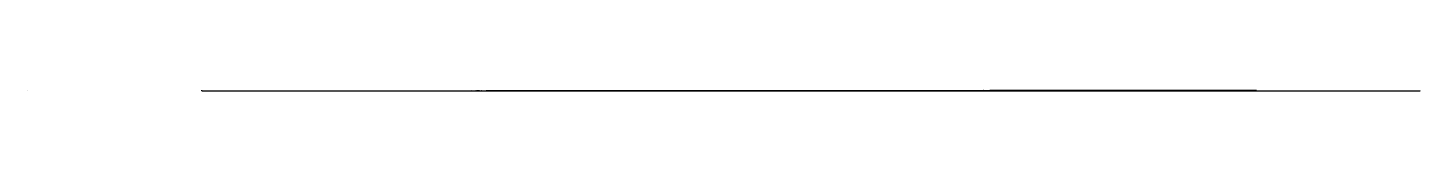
# Model space of a CAD drawing. Header units: metres. Extents: x -1 to 72750024, y 3999 to 4800.
# Drawn here: x 43950003 to 44350024, y 4299 to 4550 of the extents above; entities that cross this region are included whole.
import ezdxf

# ---------------------------------------------------------------- set-up
doc = ezdxf.new("R2010")
doc.units = ezdxf.units.M

msp = doc.modelspace()

# ---------------------------------------------------------------- linework, layer by layer
at = {"color": 7}
for p, q in [((43950003.013, 4550), (43950024.105, 4550)), ((43950003.013, 4550), (43950003.013, 4531.921)), ((43950024.105, 4531.921), (43950003.013, 4531.921)), ((43950006.026, 4543.974), (43950021.092, 4543.974)), ((43950024.105, 4550), (43950024.105, 4531.921)), ((44000000, 4550), (43999998.795, 4550)), ((44000000, 4500), (43999998.795, 4500)), ((44000000, 4450), (43999998.795, 4450)), ((44000000, 4400), (43999998.795, 4400)), ((44000000, 4350), (43999998.795, 4350)), ((44000000, 4300), (43999998.795, 4300)), ((44000000, 4540), (43999999.247, 4540)), ((44000000, 4530), (43999999.247, 4530)), ((44000000, 4520), (43999999.247, 4520)), ((44000000, 4510), (43999999.247, 4510)), ((44000000, 4490), (43999999.247, 4490)), ((44000000, 4480), (43999999.247, 4480)), ((44000000, 4470), (43999999.247, 4470)), ((44000000, 4460), (43999999.247, 4460)), ((44000000, 4440), (43999999.247, 4440)), ((44000000, 4430), (43999999.247, 4430)), ((44000000, 4420), (43999999.247, 4420)), ((44000000, 4410), (43999999.247, 4410)), ((44000000, 4390), (43999999.247, 4390)), ((44000000, 4380), (43999999.247, 4380)), ((44000000, 4370), (43999999.247, 4370)), ((44000000, 4360), (43999999.247, 4360)), ((44000000, 4340), (43999999.247, 4340)), ((44000000, 4330), (43999999.247, 4330)), ((44000000, 4320), (43999999.247, 4320)), ((44000000, 4310), (43999999.247, 4310)), ((44000000, 4300), (44000000, 4550)), ((44000000, 4300), (44350000, 4300)), ((44000000, 4300), (44000000, 4298.795)), ((44010000.001, 4300), (44010000.001, 4299.247)), ((44020000.002, 4300), (44020000.002, 4299.247)), ((44030000.003, 4300), (44030000.003, 4299.247)), ((44040000.003, 4300), (44040000.003, 4299.247)), ((44050000.001, 4300), (44050000.001, 4298.795)), ((44059999.998, 4300), (44059999.998, 4299.247)), ((44069999.996, 4300), (44069999.996, 4299.247)), ((44079999.993, 4300), (44079999.993, 4299.247)), ((44089999.991, 4300), (44089999.991, 4299.247)), ((44100000.002, 4300), (44100000.002, 4298.795)), ((44110000.006, 4300), (44110000.006, 4299.247)), ((44120000.01, 4300), (44120000.01, 4299.247)), ((44130000.015, 4300), (44130000.015, 4299.247)), ((44140000.019, 4300), (44140000.019, 4299.247)), ((44149999.996, 4300), (44149999.996, 4298.795)), ((44160000, 4300), (44160000, 4299.247)), ((44170000.005, 4300), (44170000.005, 4299.247)), ((44180000.009, 4300), (44180000.009, 4299.247)), ((44190000.013, 4300), (44190000.013, 4299.247)), ((44200000.004, 4300), (44200000.004, 4298.795)), ((44210000.008, 4300), (44210000.008, 4299.247)), ((44220000.012, 4300), (44220000.012, 4299.247)), ((44230000.003, 4300), (44230000.003, 4299.247)), ((44239999.994, 4300), (44239999.994, 4299.247)), ((44250000.012, 4300), (44250000.012, 4298.795)), ((44260000.002, 4300), (44260000.002, 4299.247)), ((44269999.993, 4300), (44269999.993, 4299.247)), ((44279999.984, 4300), (44279999.984, 4299.247)), ((44289999.975, 4300), (44289999.975, 4299.247)), ((44299999.992, 4300), (44299999.992, 4298.795)), ((44309999.983, 4300), (44309999.983, 4299.247)), ((44319999.974, 4300), (44319999.974, 4299.247)), ((44329999.964, 4300), (44329999.964, 4299.247)), ((44339999.955, 4300), (44339999.955, 4299.247)), ((44350000, 4300), (44350000, 4298.795)), ((44350003.013, 4550), (44350024.105, 4550)), ((44350003.013, 4550), (44350003.013, 4531.921)), ((44350024.105, 4531.921), (44350003.013, 4531.921)), ((44350006.026, 4543.974), (44350021.092, 4543.974)), ((44350024.105, 4550), (44350024.105, 4531.921))]:
    msp.add_line(p, q, dxfattribs=at)
at = {"color": 4}
for p, q in [((43950006.026, 4539.454), (43950021.092, 4539.454)), ((44029137.02, 4313.162), (44029980.34, 4314.603)), ((44029980.34, 4314.603), (44030200.189, 4316.055)), ((44030200.189, 4316.055), (44030943.73, 4315.595)), ((44030943.73, 4315.595), (44033121.609, 4320.601)), ((44033121.609, 4320.601), (44033816.719, 4319.731)), ((44033816.719, 4319.731), (44034047.441, 4323.695)), ((44034047.441, 4323.695), (44034719.449, 4321.625)), ((44034719.449, 4321.625), (44034840.98, 4323.09)), ((44034840.98, 4323.09), (44034905.512, 4323.03)), ((44034905.512, 4323.03), (44034984.988, 4323.692)), ((44034984.988, 4323.692), (44036057.891, 4325.787)), ((44036057.891, 4325.787), (44036238.289, 4323.879)), ((44036238.289, 4323.879), (44037949.52, 4330.27)), ((44037949.52, 4330.27), (44037960.82, 4328.142)), ((44037960.82, 4328.142), (44038082.219, 4328.5)), ((44038082.219, 4328.5), (44038293.449, 4328.229)), ((44038293.449, 4328.229), (44038390.262, 4328.497)), ((44038390.262, 4328.497), (44038416.59, 4327.553)), ((44038416.59, 4327.553), (44038645.359, 4329.112)), ((44038645.359, 4329.112), (44038881.07, 4329.39)), ((44038881.07, 4329.39), (44038895.82, 4329.98)), ((44038895.82, 4329.98), (44039090.359, 4329.27)), ((44039090.359, 4329.27), (44039922.031, 4330.963)), ((44039922.031, 4330.963), (44040045.23, 4331.562)), ((44040045.23, 4331.562), (44040166.379, 4331.394)), ((44040166.379, 4331.394), (44040199.371, 4331.289)), ((44040199.371, 4331.289), (44040270.371, 4331.403)), ((44040270.371, 4331.403), (44040285.82, 4331.597)), ((44040285.82, 4331.597), (44040436.039, 4328.21)), ((44040436.039, 4328.21), (44040594.27, 4332.397)), ((44040594.27, 4332.397), (44040735.891, 4331.72)), ((44040735.891, 4331.72), (44041042.07, 4333.426)), ((44041042.07, 4333.426), (44041379.578, 4331.053)), ((44041379.578, 4331.053), (44041439.828, 4332.836)), ((44041439.828, 4332.836), (44041576.73, 4334.025)), ((44041576.73, 4334.025), (44041827.691, 4334.966)), ((44041827.691, 4334.966), (44043106.148, 4334.831)), ((44043106.148, 4334.831), (44043425.461, 4336.086)), ((44043425.461, 4336.086), (44043558.961, 4336.17)), ((44043558.961, 4336.17), (44043656.078, 4336.322)), ((44043656.078, 4336.322), (44043748.328, 4335.533)), ((44043748.328, 4335.533), (44043780.422, 4336.637)), ((44043780.422, 4336.637), (44043800.719, 4336.511)), ((44043800.719, 4336.511), (44043975.379, 4336.842)), ((44043975.379, 4336.842), (44044012.621, 4337.16)), ((44044012.621, 4337.16), (44044018.281, 4335.732)), ((44044018.281, 4335.732), (44044388.961, 4336.993)), ((44044388.961, 4336.993), (44044514.27, 4338.277)), ((44044514.27, 4338.277), (44044818.828, 4339.042)), ((44044818.828, 4339.042), (44045969, 4341.511)), ((44045969, 4341.511), (44046849.738, 4341.577)), ((44046849.738, 4341.577), (44048258.57, 4343.481)), ((44048258.57, 4343.481), (44048829.961, 4341.74)), ((44048829.961, 4341.74), (44049595, 4340.931)), ((44049595, 4340.931), (44050458.5, 4346.331)), ((44050458.5, 4346.331), (44050952.801, 4348.85)), ((44050952.801, 4348.85), (44050967.5, 4345.287)), ((44050967.5, 4345.287), (44050974.301, 4347.772)), ((44050974.301, 4347.772), (44051462.68, 4347.55)), ((44051462.68, 4347.55), (44051477.309, 4346.951)), ((44051477.309, 4346.951), (44051873.129, 4347.614)), ((44051873.129, 4347.614), (44052105.551, 4347.523)), ((44052105.551, 4347.523), (44052124.859, 4348.02)), ((44052124.859, 4348.02), (44052342.98, 4347.711)), ((44052342.98, 4347.711), (44052681.23, 4348.48)), ((44052681.23, 4348.48), (44052729.211, 4348.552)), ((44052729.211, 4348.552), (44052840.898, 4348.33)), ((44052840.898, 4348.33), (44053172.699, 4349.249)), ((44053172.699, 4349.249), (44053516.68, 4348.758)), ((44053516.68, 4348.758), (44053616.609, 4348.185)), ((44053616.609, 4348.185), (44053912.289, 4350.142)), ((44053912.289, 4350.142), (44054156.719, 4349.871)), ((44054156.719, 4349.871), (44054333.68, 4350.8)), ((44054333.68, 4350.8), (44054477.68, 4350.635)), ((44054477.68, 4350.635), (44054558.41, 4350.923)), ((44054558.41, 4350.923), (44054589.16, 4350.894)), ((44054589.16, 4350.894), (44054623.691, 4351.25)), ((44054623.691, 4351.25), (44054664.762, 4350.996)), ((44054664.762, 4350.996), (44054712.898, 4351.111)), ((44054712.898, 4351.111), (44054797.18, 4353.863)), ((44054797.18, 4353.863), (44055036.238, 4351.413)), ((44055036.238, 4351.413), (44055143.738, 4352.333)), ((44055143.738, 4352.333), (44055722.719, 4354.597)), ((44055722.719, 4354.597), (44056401.039, 4352.187)), ((44056401.039, 4352.187), (44056711.199, 4355.234)), ((44056711.199, 4355.234), (44056716.398, 4354.097)), ((44056716.398, 4354.097), (44056951.109, 4356.276)), ((44056951.109, 4356.276), (44057270.34, 4356.005)), ((44057270.34, 4356.005), (44057417.48, 4354.616)), ((44057417.48, 4354.616), (44057474.141, 4355.091)), ((44057474.141, 4355.091), (44057885.391, 4355.673)), ((44057885.391, 4355.673), (44057947.93, 4354.598)), ((44057947.93, 4354.598), (44058118.23, 4355.423)), ((44058118.23, 4355.423), (44058284.379, 4356.82)), ((44058284.379, 4356.82), (44058327.301, 4354.309)), ((44058327.301, 4354.309), (44058348.789, 4355.831)), ((44058348.789, 4355.831), (44058358.98, 4356.148)), ((44058358.98, 4356.148), (44058375.02, 4355.112)), ((44058375.02, 4355.112), (44059031.281, 4356.045)), ((44059031.281, 4356.045), (44059349.629, 4356.328)), ((44059349.629, 4356.328), (44060034.961, 4357.831)), ((44060034.961, 4357.831), (44060331.16, 4357.979)), ((44060331.16, 4357.979), (44060464.391, 4358.03)), ((44060464.391, 4358.03), (44061307.289, 4357.198)), ((44061307.289, 4357.198), (44062412.961, 4361.843)), ((44062412.961, 4361.843), (44062519.73, 4360.988)), ((44062519.73, 4360.988), (44063411.32, 4362.888)), ((44063411.32, 4362.888), (44063676.27, 4359.98)), ((44063676.27, 4359.98), (44064271.09, 4362.317)), ((44064271.09, 4362.317), (44064500.391, 4362.57)), ((44064500.391, 4362.57), (44064580.262, 4362.959)), ((44064580.262, 4362.959), (44065403, 4361.952)), ((44065403, 4361.952), (44065427.93, 4365.08)), ((44065427.93, 4365.08), (44065439.102, 4360.828)), ((44065439.102, 4360.828), (44065710.094, 4365.168)), ((44065710.094, 4365.168), (44065805.813, 4366.984)), ((44065805.813, 4366.984), (44065991.883, 4365.036)), ((44065991.883, 4365.036), (44066557.547, 4364.884)), ((44066557.547, 4364.884), (44066594.953, 4361.073)), ((44066594.953, 4361.073), (44067014.672, 4362.235)), ((44067014.672, 4362.235), (44067319.352, 4365.618)), ((44067319.352, 4365.618), (44067572.617, 4363.743)), ((44067572.617, 4363.743), (44068127.461, 4365.677)), ((44068127.461, 4365.677), (44068138.883, 4366.163)), ((44068138.883, 4366.163), (44068366.523, 4365.344)), ((44068366.523, 4365.344), (44068538.57, 4367.318)), ((44068538.57, 4367.318), (44069459.172, 4369.311)), ((44069459.172, 4369.311), (44069683.391, 4369.145)), ((44069683.391, 4369.145), (44069744.008, 4367.89)), ((44069744.008, 4367.89), (44070064.922, 4367.853)), ((44070064.922, 4367.853), (44070696.188, 4370.448)), ((44070696.188, 4370.448), (44072523.133, 4371.187)), ((44072523.133, 4371.187), (44072769.133, 4372.513)), ((44072769.133, 4372.513), (44073213.398, 4371.213)), ((44073213.398, 4371.213), (44073975.906, 4372.4)), ((44073975.906, 4372.4), (44074790.289, 4375.117)), ((44074790.289, 4375.117), (44075242.156, 4373.507)), ((44075242.156, 4373.507), (44075531.75, 4374.793)), ((44075531.75, 4374.793), (44075635.031, 4373.872)), ((44075635.031, 4373.872), (44076258.906, 4374.427)), ((44076258.906, 4374.427), (44076289.297, 4375.589)), ((44076289.297, 4375.589), (44076331.992, 4372.213)), ((44076331.992, 4372.213), (44076332.039, 4375.237)), ((44076332.039, 4375.237), (44076513.68, 4374.664)), ((44076513.68, 4374.664), (44077365.25, 4378.223)), ((44077365.25, 4378.223), (44077405.594, 4374.151)), ((44077405.594, 4374.151), (44077780.773, 4373.414)), ((44077780.773, 4373.414), (44078550.148, 4376.988)), ((44078550.148, 4376.988), (44078936.953, 4376.499)), ((44078936.953, 4376.499), (44079015.867, 4376.946)), ((44079015.867, 4376.946), (44079168.977, 4377.111)), ((44079168.977, 4377.111), (44079323.727, 4377.983)), ((44079323.727, 4377.983), (44079717.328, 4378.016)), ((44079717.328, 4378.016), (44079754.883, 4376.372)), ((44079754.883, 4376.372), (44080297.688, 4379.53)), ((44080297.688, 4379.53), (44080423.156, 4380.061)), ((44080423.156, 4380.061), (44080424, 4375.622)), ((44080424, 4375.622), (44081716.227, 4379.109)), ((44081716.227, 4379.109), (44082309.594, 4378.128)), ((44082309.594, 4378.128), (44082383.242, 4381.358)), ((44082383.242, 4381.358), (44083087.203, 4380.794)), ((44083087.203, 4380.794), (44083481.109, 4379.517)), ((44083481.109, 4379.517), (44083743.539, 4381.696)), ((44083743.539, 4381.696), (44083832.711, 4383.12)), ((44083832.711, 4383.12), (44083975.633, 4381.29)), ((44083975.633, 4381.29), (44084014.227, 4380.808)), ((44084014.227, 4380.808), (44084138.938, 4381.884)), ((44084138.938, 4381.884), (44084279.156, 4382.409)), ((44084279.156, 4382.409), (44084388.602, 4377.862)), ((44084388.602, 4377.862), (44084652.227, 4381.843)), ((44084652.227, 4381.843), (44084696.461, 4381.437)), ((44084696.461, 4381.437), (44084944.008, 4381.156)), ((44084944.008, 4381.156), (44084958.711, 4382.558)), ((44084958.711, 4382.558), (44085015.57, 4382.419)), ((44085015.57, 4382.419), (44085851.828, 4383.094)), ((44085851.828, 4383.094), (44085921.023, 4383.466)), ((44085921.023, 4383.466), (44085988.359, 4383.505)), ((44085988.359, 4383.505), (44086021.867, 4383.006)), ((44086021.867, 4383.006), (44086108.977, 4384.73)), ((44086108.977, 4384.73), (44086115.328, 4382.687)), ((44086115.328, 4382.687), (44086246.273, 4383.548)), ((44086246.273, 4383.548), (44086413.109, 4384.789)), ((44086413.109, 4384.789), (44086684.313, 4384.036)), ((44086684.313, 4384.036), (44087292.883, 4384.323)), ((44087292.883, 4384.323), (44087552.313, 4384.976)), ((44087552.313, 4384.976), (44087577.563, 4384.543)), ((44087577.563, 4384.543), (44087851.297, 4385.312)), ((44087851.297, 4385.312), (44089218.391, 4387.095)), ((44089218.391, 4387.095), (44089910.273, 4388.81)), ((44089910.273, 4388.81), (44090183.227, 4388.316)), ((44090183.227, 4388.316), (44090735.797, 4388.518)), ((44090735.797, 4388.518), (44091396.406, 4386.951)), ((44091396.406, 4386.951), (44091628.25, 4388.677)), ((44091628.25, 4388.677), (44091696.391, 4390.708)), ((44091696.391, 4390.708), (44091765, 4387.617)), ((44091765, 4387.617), (44091971.852, 4389.108)), ((44091971.852, 4389.108), (44092112.156, 4386.852)), ((44092112.156, 4386.852), (44092258.906, 4389.203)), ((44092258.906, 4389.203), (44092417.102, 4389.224)), ((44092417.102, 4389.224), (44092512.75, 4389.234)), ((44092512.75, 4389.234), (44092517.398, 4389.306)), ((44092517.398, 4389.306), (44092730.641, 4388.738)), ((44092730.641, 4388.738), (44092819.023, 4389.873)), ((44092819.023, 4389.873), (44092847.281, 4389.585)), ((44092847.281, 4389.585), (44092939.703, 4390.524)), ((44092939.703, 4390.524), (44093375.008, 4389.841)), ((44093375.008, 4389.841), (44094060.633, 4389.883)), ((44094060.633, 4389.883), (44094354.797, 4391.194)), ((44094354.797, 4391.194), (44094583.211, 4391.025)), ((44094583.211, 4391.025), (44095099.219, 4391.72)), ((44095099.219, 4391.72), (44095152.109, 4391.747)), ((44095152.109, 4391.747), (44095640.32, 4392.748)), ((44095640.32, 4392.748), (44095808.578, 4391.555)), ((44095808.578, 4391.555), (44096131.781, 4391.999)), ((44096131.781, 4391.999), (44096180.328, 4391.304)), ((44096180.328, 4391.304), (44096286.906, 4391.411)), ((44096286.906, 4391.411), (44096287.727, 4393.66)), ((44096287.727, 4393.66), (44096345.141, 4392.826)), ((44096345.141, 4392.826), (44096561.18, 4393.3)), ((44096561.18, 4393.3), (44096986.523, 4393.027)), ((44096986.523, 4393.027), (44097203.219, 4393.118)), ((44097203.219, 4393.118), (44097230.313, 4393.394)), ((44097230.313, 4393.394), (44097804.406, 4393.763)), ((44097804.406, 4393.763), (44097834.977, 4393.461)), ((44097834.977, 4393.461), (44098137.406, 4394.43)), ((44098137.406, 4394.43), (44098225.133, 4396.055)), ((44098225.133, 4396.055), (44098439.641, 4393.676)), ((44098439.641, 4393.676), (44098598.602, 4394.574)), ((44098598.602, 4394.574), (44098839.141, 4394.664)), ((44098839.141, 4394.664), (44098938.781, 4395.541)), ((44098938.781, 4395.541), (44099014.328, 4394.305)), ((44099014.328, 4394.305), (44099431.461, 4395.012)), ((44099431.461, 4395.012), (44099732.609, 4396.032)), ((44099732.609, 4396.032), (44099973.453, 4396.769)), ((44099973.453, 4396.769), (44101312.102, 4396.483)), ((44101312.102, 4396.483), (44101739.398, 4397.523)), ((44101739.398, 4397.523), (44101754.797, 4397.423)), ((44101754.797, 4397.423), (44101868.703, 4396.8)), ((44101868.703, 4396.8), (44102189.898, 4398.276)), ((44102189.898, 4398.276), (44102219.5, 4397.845)), ((44102219.5, 4397.845), (44103458.703, 4399.86)), ((44103458.703, 4399.86), (44103520, 4397.776)), ((44103520, 4397.776), (44103671.602, 4399.611)), ((44103671.602, 4399.611), (44103693.602, 4398.21)), ((44103693.602, 4398.21), (44103849.297, 4401.12)), ((44103849.297, 4401.12), (44103908.703, 4399.226)), ((44103908.703, 4399.226), (44103940.898, 4399.756)), ((44103940.898, 4399.756), (44103990.102, 4399.8)), ((44103990.102, 4399.8), (44104499.898, 4399.456)), ((44104499.898, 4399.456), (44104563, 4400.702)), ((44104563, 4400.702), (44104972.398, 4399.783)), ((44104972.398, 4399.783), (44105314.703, 4400.224)), ((44105314.703, 4400.224), (44105381.602, 4400.03)), ((44105381.602, 4400.03), (44105732.102, 4401.476)), ((44105732.102, 4401.476), (44105736.398, 4401.88)), ((44105736.398, 4401.88), (44106424.602, 4401.827)), ((44106424.602, 4401.827), (44106738, 4399.633)), ((44106738, 4399.633), (44107250.797, 4402.772)), ((44107250.797, 4402.772), (44107463.297, 4401.367)), ((44107463.297, 4401.367), (44107718, 4401.827)), ((44107718, 4401.827), (44107730.5, 4401.082)), ((44107730.5, 4401.082), (44107837.703, 4402.871)), ((44107837.703, 4402.871), (44107838.797, 4402.334)), ((44107838.797, 4402.334), (44107905.297, 4402.374)), ((44107905.297, 4402.374), (44108063.5, 4402.599)), ((44108063.5, 4402.599), (44108077.602, 4401.772)), ((44108077.602, 4401.772), (44108161.898, 4403.3)), ((44108161.898, 4403.3), (44108183.898, 4402.8)), ((44108183.898, 4402.8), (44108191.203, 4402.598)), ((44108191.203, 4402.598), (44108449.703, 4403.709)), ((44108449.703, 4403.709), (44108525.102, 4402.758)), ((44108525.102, 4402.758), (44108958.102, 4403.138)), ((44108958.102, 4403.138), (44109462.602, 4403.752)), ((44109462.602, 4403.752), (44109653.398, 4403.699)), ((44109653.398, 4403.699), (44110253.898, 4404.338)), ((44110253.898, 4404.338), (44110313.398, 4405.825)), ((44110313.398, 4405.825), (44110441.102, 4403.663)), ((44110441.102, 4403.663), (44110490.203, 4405.46)), ((44110490.203, 4405.46), (44110517.398, 4405.343)), ((44110517.398, 4405.343), (44110609.102, 4405.403)), ((44110609.102, 4405.403), (44110926.102, 4404.554)), ((44110926.102, 4404.554), (44111127, 4406.642)), ((44111127, 4406.642), (44111162.297, 4404.037)), ((44111162.297, 4404.037), (44111639.203, 4406.37)), ((44111639.203, 4406.37), (44113063, 4407.199)), ((44113063, 4407.199), (44113099.398, 4408.004)), ((44113099.398, 4408.004), (44113592.898, 4407.292)), ((44113592.898, 4407.292), (44113681.102, 4407.164)), ((44113681.102, 4407.164), (44114174.297, 4407.841)), ((44114174.297, 4407.841), (44114957.398, 4406.304)), ((44114957.398, 4406.304), (44114984.797, 4409.389)), ((44114984.797, 4409.389), (44115123.703, 4409.691)), ((44115123.703, 4409.691), (44115294.102, 4408.626)), ((44115294.102, 4408.626), (44115587.797, 4405.918)), ((44115587.797, 4405.918), (44115839.703, 4409.246)), ((44115839.703, 4409.246), (44116211, 4409.542)), ((44116211, 4409.542), (44116253.898, 4408.049)), ((44116253.898, 4408.049), (44116936.898, 4408.217)), ((44116936.898, 4408.217), (44117071.797, 4407.035)), ((44117071.797, 4407.035), (44117135.898, 4410.585)), ((44117135.898, 4410.585), (44117344.203, 4410.576)), ((44117344.203, 4410.576), (44117752.703, 4411.252)), ((44117752.703, 4411.252), (44118563.102, 4410.086)), ((44118563.102, 4410.086), (44119491.797, 4412.622)), ((44119491.797, 4412.622), (44119528.703, 4409.534)), ((44119528.703, 4409.534), (44119834.5, 4413.051)), ((44119834.5, 4413.051), (44120473.5, 4412.77)), ((44120473.5, 4412.77), (44120548.102, 4412.521)), ((44120548.102, 4412.521), (44120761.203, 4412.626)), ((44120761.203, 4412.626), (44120864.5, 4412.563)), ((44120864.5, 4412.563), (44121018.102, 4412.696)), ((44121018.102, 4412.696), (44121023.297, 4412.899)), ((44121023.297, 4412.899), (44121059.203, 4412.977)), ((44121059.203, 4412.977), (44121136.297, 4413.982)), ((44121136.297, 4413.982), (44121518.297, 4413.371)), ((44121518.297, 4413.371), (44121525.703, 4413.013)), ((44121525.703, 4413.013), (44121539, 4414.332)), ((44121539, 4414.332), (44121933.297, 4412.278)), ((44121933.297, 4412.278), (44121990.703, 4413.562)), ((44121990.703, 4413.562), (44122180.203, 4413.469)), ((44122180.203, 4413.469), (44122384.5, 4413.716)), ((44122384.5, 4413.716), (44122509.102, 4414.065)), ((44122509.102, 4414.065), (44122662.797, 4414.282)), ((44122662.797, 4414.282), (44122866.898, 4414.298)), ((44122866.898, 4414.298), (44123132.203, 4414.266)), ((44123132.203, 4414.266), (44123390.297, 4414.473)), ((44123390.297, 4414.473), (44123672.297, 4415.031)), ((44123672.297, 4415.031), (44123721.5, 4413.196)), ((44123721.5, 4413.196), (44123984, 4415.209)), ((44123984, 4415.209), (44124108.398, 4415.931)), ((44124108.398, 4415.931), (44124532, 4413.471)), ((44124532, 4413.471), (44124858.203, 4414.517)), ((44124858.203, 4414.517), (44125026.602, 4415.9)), ((44125026.602, 4415.9), (44125256.797, 4416.713)), ((44125256.797, 4416.713), (44125267.297, 4416.089)), ((44125267.297, 4416.089), (44125735.797, 4417.495)), ((44125735.797, 4417.495), (44125761.398, 4416.53)), ((44125761.398, 4416.53), (44125838, 4415.329)), ((44125838, 4415.329), (44126127.797, 4417.337)), ((44126127.797, 4417.337), (44126564, 4416.732)), ((44126564, 4416.732), (44126832.703, 4416.312)), ((44126832.703, 4416.312), (44127073.797, 4417.651)), ((44127073.797, 4417.651), (44127502.5, 4418.536)), ((44127502.5, 4418.536), (44128880.5, 4418.998)), ((44128880.5, 4418.998), (44129223.5, 4419.057)), ((44129223.5, 4419.057), (44129282.797, 4419.788)), ((44129282.797, 4419.788), (44129285.102, 4417.819)), ((44129285.102, 4417.819), (44130015.797, 4417.91)), ((44130015.797, 4417.91), (44130417.703, 4421.207)), ((44130417.703, 4421.207), (44130474.102, 4417.262)), ((44130474.102, 4417.262), (44130767, 4419.927)), ((44130767, 4419.927), (44131142.406, 4420.202)), ((44131142.406, 4420.202), (44131551.797, 4420.404)), ((44131551.797, 4420.404), (44131721.203, 4420.902)), ((44131721.203, 4420.902), (44131784.5, 4421.777)), ((44131784.5, 4421.777), (44132319, 4420.278)), ((44132319, 4420.278), (44133412.297, 4423.091)), ((44133412.297, 4423.091), (44133429.5, 4422.645)), ((44133429.5, 4422.645), (44133525.703, 4418.171)), ((44133525.703, 4418.171), (44133881.5, 4422.375)), ((44133881.5, 4422.375), (44133965.797, 4422.017)), ((44133965.797, 4422.017), (44134932.406, 4420.537)), ((44134932.406, 4420.537), (44135813.5, 4421.737)), ((44135813.5, 4421.737), (44136037.203, 4423.495)), ((44136037.203, 4423.495), (44136234.094, 4423.211)), ((44136234.094, 4423.211), (44137018.5, 4426.291)), ((44137018.5, 4426.291), (44137091.297, 4426.057)), ((44137091.297, 4426.057), (44137202.094, 4425.582)), ((44137202.094, 4425.582), (44139069.797, 4427.281)), ((44139069.797, 4427.281), (44139261.906, 4423.632)), ((44139261.906, 4423.632), (44142939.5, 4428.985)), ((44142939.5, 4428.985), (44144210.594, 4431.262)), ((44144210.594, 4431.262), (44145133.906, 4431.899)), ((44145133.906, 4431.899), (44145438.594, 4428.329)), ((44145438.594, 4428.329), (44145682.797, 4431.721)), ((44145682.797, 4431.721), (44145951.5, 4427.898)), ((44145951.5, 4427.898), (44146692.703, 4430.732)), ((44146692.703, 4430.732), (44147588.094, 4430.597)), ((44147588.094, 4430.597), (44147925.094, 4428.577)), ((44147925.094, 4428.577), (44151527.797, 4434.376)), ((44151527.797, 4434.376), (44151891.203, 4433.958)), ((44151891.203, 4433.958), (44152625.594, 4436.034)), ((44152625.594, 4436.034), (44153006, 4436.812)), ((44153006, 4436.812), (44153957.797, 4437.445)), ((44153957.797, 4437.445), (44154169.594, 4436.257)), ((44154169.594, 4436.257), (44155703.594, 4431.585)), ((44155703.594, 4431.585), (44156087.797, 4434.345)), ((44156087.797, 4434.345), (44157000.5, 4436.023)), ((44157000.5, 4436.023), (44158682.203, 4438.68)), ((44158682.203, 4438.68), (44159492.703, 4436.056)), ((44159492.703, 4436.056), (44159920.703, 4439.942)), ((44159920.703, 4439.942), (44160645.594, 4439.273)), ((44160645.594, 4439.273), (44161079.094, 4439.643)), ((44161079.094, 4439.643), (44161891.203, 4440.25)), ((44161891.203, 4440.25), (44162131.203, 4439.683)), ((44162131.203, 4439.683), (44162139.594, 4441.926)), ((44162139.594, 4441.926), (44162366.5, 4438.731)), ((44162366.5, 4438.731), (44162640.703, 4440.024)), ((44162640.703, 4440.024), (44163020.906, 4442.531)), ((44163020.906, 4442.531), (44163264.297, 4441.252)), ((44163264.297, 4441.252), (44164413.594, 4439.845)), ((44164413.594, 4439.845), (44165634, 4442.757)), ((44165634, 4442.757), (44165991.906, 4442.599)), ((44165991.906, 4442.599), (44166684.203, 4440.914)), ((44166684.203, 4440.914), (44167124.406, 4441.812)), ((44167124.406, 4441.812), (44168501.406, 4442.672)), ((44168501.406, 4442.672), (44168682.594, 4444.532)), ((44168682.594, 4444.532), (44168790.906, 4443.095)), ((44168790.906, 4443.095), (44169074.297, 4443.846)), ((44169074.297, 4443.846), (44169258.703, 4443.69)), ((44169258.703, 4443.69), (44170645.594, 4446.147)), ((44170645.594, 4446.147), (44171154.406, 4444.569)), ((44171154.406, 4444.569), (44171326.406, 4446.99)), ((44171326.406, 4446.99), (44172175.406, 4446.505)), ((44172175.406, 4446.505), (44175956.5, 4446.772)), ((44175956.5, 4446.772), (44176308.906, 4448.545)), ((44176308.906, 4448.545), (44177077.594, 4448.985)), ((44177077.594, 4448.985), (44177096, 4446.241)), ((44177096, 4446.241), (44179109.094, 4451.105)), ((44179109.094, 4451.105), (44179474.906, 4444.864)), ((44179474.906, 4444.864), (44179562.203, 4448.861)), ((44179562.203, 4448.861), (44179750.906, 4450.253)), ((44179750.906, 4450.253), (44179779.297, 4449.913)), ((44179779.297, 4449.913), (44180239.703, 4450.027)), ((44180239.703, 4450.027), (44180405.406, 4450.251)), ((44180405.406, 4450.251), (44181005.906, 4450.015)), ((44181005.906, 4450.015), (44181237.094, 4450.413)), ((44181237.094, 4450.413), (44181777.406, 4451.757)), ((44181777.406, 4451.757), (44186161, 4454.057)), ((44186161, 4454.057), (44186722.203, 4454.922)), ((44186722.203, 4454.922), (44190635.094, 4452.743)), ((44190635.094, 4452.743), (44190815.594, 4456.201)), ((44190815.594, 4456.201), (44193789.797, 4458.372)), ((44193789.797, 4458.372), (44194161, 4457.689)), ((44194161, 4457.689), (44196263.906, 4458.801)), ((44196263.906, 4458.801), (44196859.297, 4454.873)), ((44196859.297, 4454.873), (44198643.5, 4460.206)), ((44198643.5, 4460.206), (44200451.797, 4461.512)), ((44200451.797, 4461.512), (44200502.203, 4460.542)), ((44200502.203, 4460.542), (44201419.406, 4461.196)), ((44201419.406, 4461.196), (44201812.094, 4460.796)), ((44201812.094, 4460.796), (44201991.203, 4458.792)), ((44201991.203, 4458.792), (44202538, 4462.164)), ((44202538, 4462.164), (44203615.406, 4462.265)), ((44203615.406, 4462.265), (44204252, 4461.778)), ((44204252, 4461.778), (44206088.906, 4463.194)), ((44206088.906, 4463.194), (44206149.094, 4462.729)), ((44206149.094, 4462.729), (44206340.594, 4464.228)), ((44206340.594, 4464.228), (44206590.5, 4464.048)), ((44206590.5, 4464.048), (44206672.406, 4461.083)), ((44206672.406, 4461.083), (44207049, 4462.31)), ((44207049, 4462.31), (44207614.906, 4463.424)), ((44207614.906, 4463.424), (44207689.5, 4463.515)), ((44207689.5, 4463.515), (44210173.906, 4465.717)), ((44210173.906, 4465.717), (44210195.094, 4464.55)), ((44210195.094, 4464.55), (44210351.906, 4464.041)), ((44210351.906, 4464.041), (44211491.906, 4466.551)), ((44211491.906, 4466.551), (44211499.5, 4465.169)), ((44211499.5, 4465.169), (44213565, 4467.275)), ((44213565, 4467.275), (44214386.297, 4466.403)), ((44214386.297, 4466.403), (44215202.203, 4466.492)), ((44215202.203, 4466.492), (44215928.703, 4468.535)), ((44215928.703, 4468.535), (44216678.5, 4468.678)), ((44216678.5, 4468.678), (44219419.203, 4469.934)), ((44219419.203, 4469.934), (44219658.797, 4468.564)), ((44219658.797, 4468.564), (44219752.406, 4470.243)), ((44219752.406, 4470.243), (44222067.5, 4471.136)), ((44222067.5, 4471.136), (44223122.094, 4471.781)), ((44223122.094, 4471.781), (44223882.094, 4469.971)), ((44223882.094, 4469.971), (44224524.406, 4471.825)), ((44224524.406, 4471.825), (44224561.297, 4472.186)), ((44224561.297, 4472.186), (44224661.203, 4472.289)), ((44224661.203, 4472.289), (44225379.797, 4471.129)), ((44225379.797, 4471.129), (44226361.5, 4473.286)), ((44226361.5, 4473.286), (44226658.906, 4473.192)), ((44226658.906, 4473.192), (44227070.906, 4473.296)), ((44227070.906, 4473.296), (44228578.406, 4472.998)), ((44228578.406, 4472.998), (44228911.297, 4474.03)), ((44228911.297, 4474.03), (44229219, 4474.188)), ((44229219, 4474.188), (44229694.297, 4473.314)), ((44229694.297, 4473.314), (44229697.094, 4474.795)), ((44229697.094, 4474.795), (44230136.297, 4474.515)), ((44230136.297, 4474.515), (44230836.406, 4474.813)), ((44230836.406, 4474.813), (44231028.5, 4474.716)), ((44231028.5, 4474.716), (44231243.594, 4475.123)), ((44231243.594, 4475.123), (44231434.594, 4474.519)), ((44231434.594, 4474.519), (44232230.594, 4475.739)), ((44232230.594, 4475.739), (44232265.906, 4473.81)), ((44232265.906, 4473.81), (44233285.797, 4476.345)), ((44233285.797, 4476.345), (44233936.906, 4476.753)), ((44233936.906, 4476.753), (44236866.297, 4478.371)), ((44236866.297, 4478.371), (44237078.797, 4477.7)), ((44237078.797, 4477.7), (44237950.797, 4476.754)), ((44237950.797, 4476.754), (44239445.906, 4478.099)), ((44239445.906, 4478.099), (44239453.797, 4476.831)), ((44239453.797, 4476.831), (44241374.406, 4480.736)), ((44241374.406, 4480.736), (44248043.406, 4483.979)), ((44248043.406, 4483.979), (44249252.797, 4481.145)), ((44249252.797, 4481.145), (44256845, 4487.938)), ((44256845, 4487.938), (44258132.5, 4485.062)), ((44258132.5, 4485.062), (44264524.406, 4488.154)), ((44264524.406, 4488.154), (44267043.313, 4492.205)), ((44267043.313, 4492.205), (44267208.594, 4490.523)), ((44267208.594, 4490.523), (44267551.188, 4489.935)), ((44267551.188, 4489.935), (44267822.813, 4490.714)), ((44267822.813, 4490.714), (44268289.906, 4490.648)), ((44268289.906, 4490.648), (44268721.594, 4490.86)), ((44268721.594, 4490.86), (44274576, 4492.654)), ((44274576, 4492.654), (44277482.813, 4496.331)), ((44277482.813, 4496.331), (44283788.406, 4495.935)), ((44283788.406, 4495.935), (44287398.188, 4500.032)), ((44287398.188, 4500.032), (44292894.094, 4499.502)), ((44292894.094, 4499.502), (44296014.906, 4502.912)), ((44296014.906, 4502.912), (44300034.188, 4502.574)), ((44300034.188, 4502.574), (44301472.406, 4504.403)), ((44301472.406, 4504.403), (44302698.406, 4504.573)), ((44302698.406, 4504.573), (44303027.594, 4504.328)), ((44350006.026, 4539.454), (44350021.092, 4539.454))]:
    msp.add_line(p, q, dxfattribs=at)

doc.saveas('drawing.dxf')
